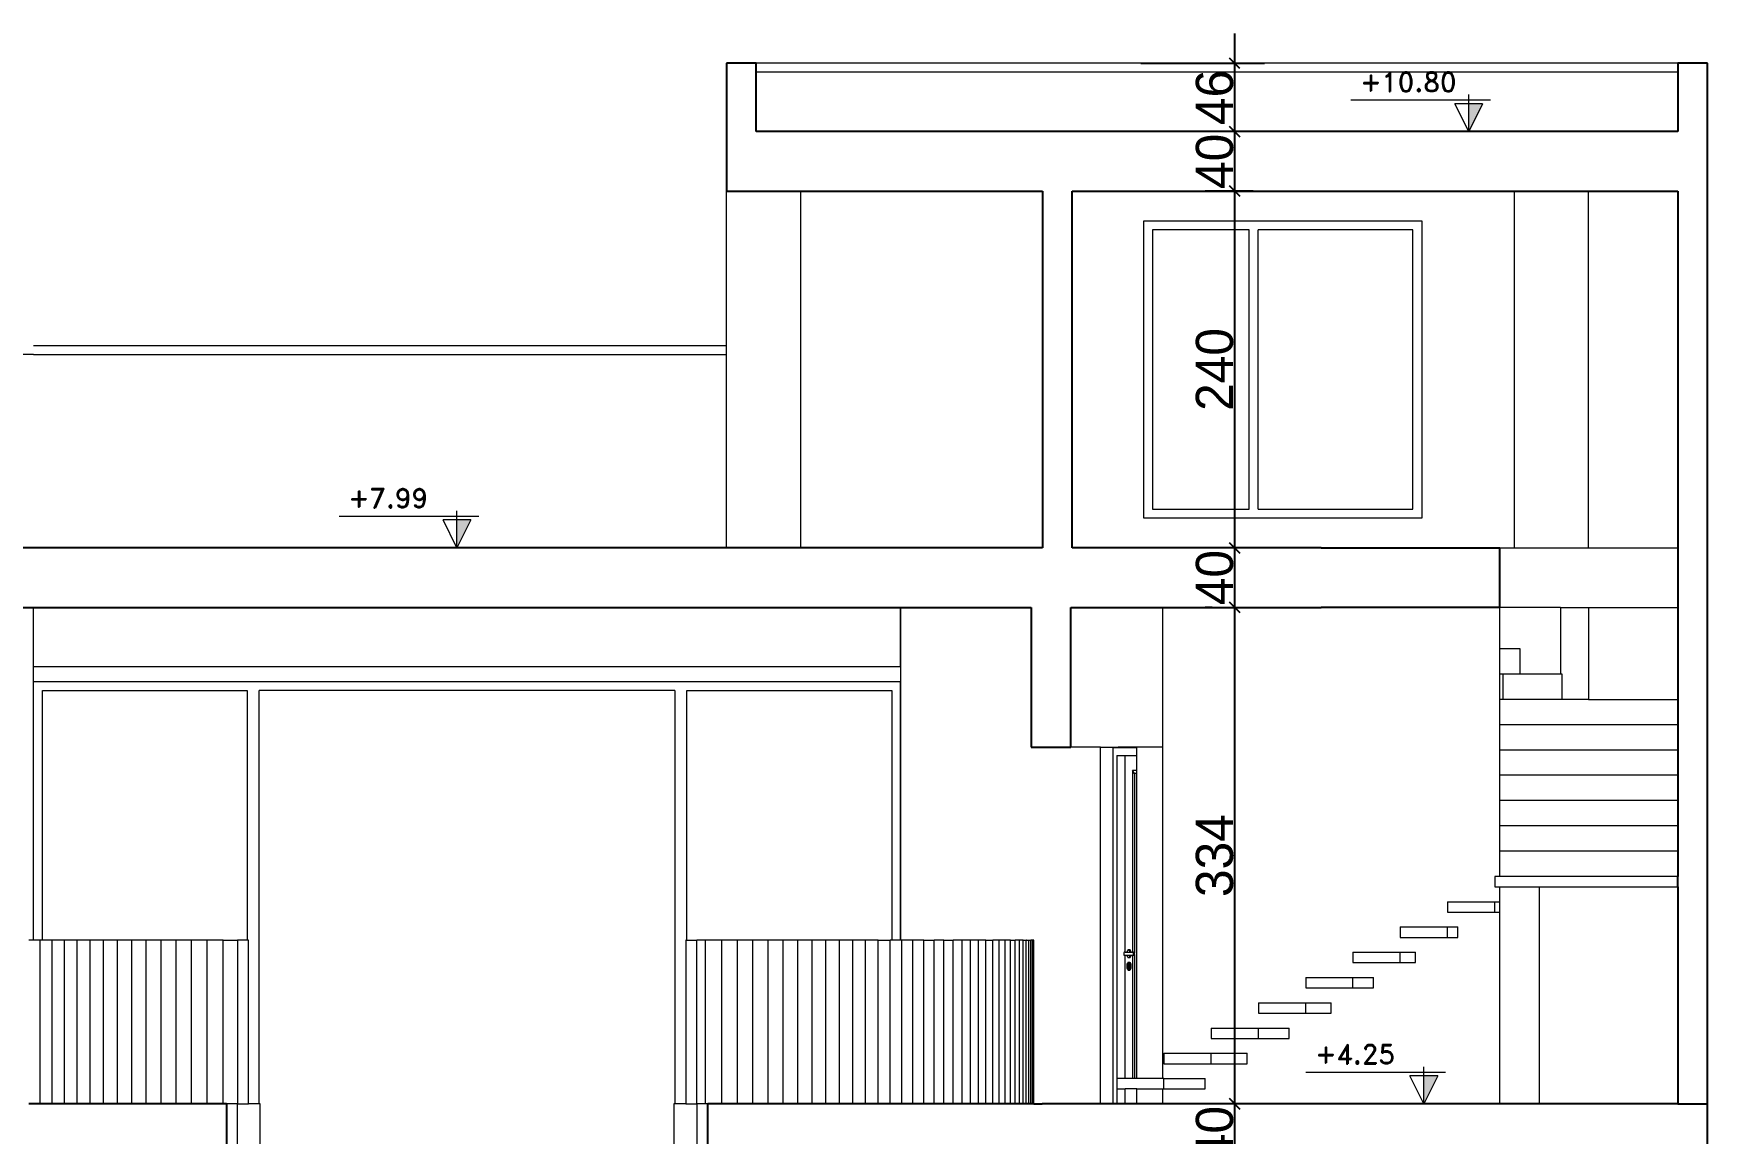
# Model space of a CAD drawing. Header units: metres. Extents: x 294 to 1101, y -498 to -355.
# Drawn here: x 620.89 to 632.15, y -484.12 to -476.72 of the extents above; entities that cross this region are included whole.
import ezdxf

# ---------------------------------------------------------------- set-up
doc = ezdxf.new("R2010")
doc.units = ezdxf.units.M
for name, color, linetype, lineweight in [('19-JARDINERIA', 80, 'Continuous', 0), ('D', 2, 'Continuous', 13), ('wall', 7, 'Continuous', 25)]:
    doc.layers.add(name, color=color, linetype=linetype, lineweight=lineweight)
doc.layers.add('SectionCutEdges', color=7, linetype='Continuous')
doc.styles.add('ROMAND', font='romand.shx', dxfattribs={"height": 0.2})
doc.dimstyles.new('DIMA', dxfattribs={"dimtxt": 0.25, "dimasz": 0.07, "dimexe": 0.2, "dimexo": 0.2, "dimgap": 0.01, "dimtad": 1, "dimdec": 0, "dimlfac": 100, "dimrnd": 1, "dimzin": 0, "dimdsep": 46, "dimtxsty": 'Standard', "dimblk1": 'OBLIQUE', "dimblk2": 'OBLIQUE', "dimsah": 1, "dimcen": 0.09, "dimdle": 0.2, "dimclrd": 1, "dimclre": 1, "dimclrt": 2, "dimadec": 0, "dimazin": 0, "dimtfac": 1, "dimtdec": 0, "dimtofl": 0, "dimtmove": 2, "dimatfit": 3, "dimldrblk": 'OBLIQUE', "dimfxl": 1, "dimtolj": 1, "dimtzin": 0, "dimarcsym": 0})

# ---------------------------------------------------------------- blocks, each defined once
blk = doc.blocks.new('_OBLIQUE')
at = {"color": 0, "linetype": 'ByBlock'}
blk.add_line((-0.5, -0.5), (0.5, 0.5), dxfattribs=at)
blk = doc.blocks.new('*D374')
at = {"layer": 'DEFPOINTS', "color": 0, "transparency": 16777216}
for p in [(628.967, -483.918), (629.205, -483.918), (629.289, -484.318)]:
    blk.add_point(p, dxfattribs=at)
at = {"layer": 'wall', "color": 1, "lineweight": -2, "transparency": 16777216}
for p, q in [((628.967, -484.518), (628.967, -483.718)), ((629.005, -483.918), (628.767, -483.918)), ((629.089, -484.318), (628.767, -484.318))]:
    blk.add_line(p, q, dxfattribs=at)
at = {"layer": 'wall', "color": 1, "lineweight": -2, "transparency": 16777216, "xscale": 0.07, "yscale": 0.07, "zscale": 0.07}
for p, rotation in [((628.967, -483.918), 90), ((628.967, -484.318), 270)]:
    blk.add_blockref('_OBLIQUE', p, dxfattribs=dict(at, rotation=rotation))
at = {"layer": 'wall', "color": 2, "transparency": 16777216, "insert": (628.832, -484.118), "char_height": 0.25, "attachment_point": 5, "rotation": 90}
blk.add_mtext('\\A1;40', dxfattribs=at)
blk = doc.blocks.new('*D375')
at = {"layer": 'DEFPOINTS', "color": 0, "transparency": 16777216}
for p in [(628.967, -480.578), (629.016, -480.578), (629.205, -483.918)]:
    blk.add_point(p, dxfattribs=at)
at = {"layer": 'wall', "color": 1, "lineweight": -2, "transparency": 16777216}
for p, q in [((628.967, -484.118), (628.967, -480.378)), ((628.816, -480.578), (628.767, -480.578)), ((629.005, -483.918), (628.767, -483.918))]:
    blk.add_line(p, q, dxfattribs=at)
at = {"layer": 'wall', "color": 1, "lineweight": -2, "transparency": 16777216, "xscale": 0.07, "yscale": 0.07, "zscale": 0.07}
for p, rotation in [((628.967, -480.578), 90), ((628.967, -483.918), 270)]:
    blk.add_blockref('_OBLIQUE', p, dxfattribs=dict(at, rotation=rotation))
at = {"layer": 'wall', "color": 2, "transparency": 16777216, "insert": (628.832, -482.248), "char_height": 0.25, "attachment_point": 5, "rotation": 90}
blk.add_mtext('\\A1;334', dxfattribs=at)
blk = doc.blocks.new('*D376')
at = {"layer": 'DEFPOINTS', "color": 0, "transparency": 16777216}
for p in [(628.967, -480.178), (629.329, -480.178), (629.016, -480.578)]:
    blk.add_point(p, dxfattribs=at)
at = {"layer": 'wall', "color": 1, "lineweight": -2, "transparency": 16777216}
for p, q in [((628.967, -480.778), (628.967, -479.978)), ((629.129, -480.178), (628.767, -480.178)), ((628.816, -480.578), (628.767, -480.578))]:
    blk.add_line(p, q, dxfattribs=at)
at = {"layer": 'wall', "color": 1, "lineweight": -2, "transparency": 16777216, "xscale": 0.07, "yscale": 0.07, "zscale": 0.07}
for p, rotation in [((628.967, -480.178), 90), ((628.967, -480.578), 270)]:
    blk.add_blockref('_OBLIQUE', p, dxfattribs=dict(at, rotation=rotation))
at = {"layer": 'wall', "color": 2, "transparency": 16777216, "insert": (628.832, -480.378), "char_height": 0.25, "attachment_point": 5, "rotation": 90}
blk.add_mtext('\\A1;40', dxfattribs=at)
blk = doc.blocks.new('*D377')
at = {"layer": 'DEFPOINTS', "color": 0, "transparency": 16777216}
for p in [(628.967, -477.778), (629.29, -477.778), (629.329, -480.178)]:
    blk.add_point(p, dxfattribs=at)
at = {"layer": 'wall', "color": 1, "lineweight": -2, "transparency": 16777216}
for p, q in [((628.967, -480.378), (628.967, -477.578)), ((629.09, -477.778), (628.767, -477.778)), ((629.129, -480.178), (628.767, -480.178))]:
    blk.add_line(p, q, dxfattribs=at)
at = {"layer": 'wall', "color": 1, "lineweight": -2, "transparency": 16777216, "xscale": 0.07, "yscale": 0.07, "zscale": 0.07}
for p, rotation in [((628.967, -477.778), 90), ((628.967, -480.178), 270)]:
    blk.add_blockref('_OBLIQUE', p, dxfattribs=dict(at, rotation=rotation))
at = {"layer": 'wall', "color": 2, "transparency": 16777216, "insert": (628.832, -478.978), "char_height": 0.25, "attachment_point": 5, "rotation": 90}
blk.add_mtext('\\A1;240', dxfattribs=at)
blk = doc.blocks.new('*D378')
at = {"layer": 'DEFPOINTS', "color": 0, "transparency": 16777216}
for p in [(628.967, -477.378), (628.967, -477.378), (629.29, -477.778)]:
    blk.add_point(p, dxfattribs=at)
at = {"layer": 'wall', "color": 1, "lineweight": -2, "transparency": 16777216}
for p, q in [((628.967, -477.978), (628.967, -477.178)), ((629.09, -477.778), (628.767, -477.778))]:
    blk.add_line(p, q, dxfattribs=at)
at = {"layer": 'wall', "color": 1, "lineweight": -2, "transparency": 16777216, "xscale": 0.07, "yscale": 0.07, "zscale": 0.07}
for p, rotation in [((628.967, -477.378), 90), ((628.967, -477.778), 270)]:
    blk.add_blockref('_OBLIQUE', p, dxfattribs=dict(at, rotation=rotation))
at = {"layer": 'wall', "color": 2, "transparency": 16777216, "insert": (628.832, -477.578), "char_height": 0.25, "attachment_point": 5, "rotation": 90}
blk.add_mtext('\\A1;40', dxfattribs=at)
blk = doc.blocks.new('*D379')
at = {"layer": 'DEFPOINTS', "color": 0, "transparency": 16777216}
for p in [(628.136, -476.918), (628.967, -476.918), (628.967, -477.378)]:
    blk.add_point(p, dxfattribs=at)
at = {"layer": 'wall', "color": 1, "lineweight": -2, "transparency": 16777216}
for p, q in [((628.967, -477.578), (628.967, -476.718)), ((628.336, -476.918), (629.167, -476.918))]:
    blk.add_line(p, q, dxfattribs=at)
at = {"layer": 'wall', "color": 1, "lineweight": -2, "transparency": 16777216, "xscale": 0.07, "yscale": 0.07, "zscale": 0.07}
for p, rotation in [((628.967, -476.918), 90), ((628.967, -477.378), 270)]:
    blk.add_blockref('_OBLIQUE', p, dxfattribs=dict(at, rotation=rotation))
at = {"layer": 'wall', "color": 2, "transparency": 16777216, "insert": (628.832, -477.148), "char_height": 0.25, "attachment_point": 5, "rotation": 90}
blk.add_mtext('\\A1;46', dxfattribs=at)

msp = doc.modelspace()

# ---------------------------------------------------------------- linework, layer by layer
for p, q in [((629.549, -480.178), (630.224, -480.178)), ((630.224, -480.178), (630.749, -480.178)), ((630.749, -480.578), (630.749, -480.178)), ((630.749, -480.578), (629.549, -480.578)), ((630.749, -480.578), (630.749, -480.578)), ((628.15, -483.918), (628.147, -483.918))]:
    msp.add_line(p, q)
at = {"layer": '19-JARDINERIA', "color": 251}
for p, q in [((631.946, -476.918), (625.749, -476.918)), ((631.946, -476.978), (625.749, -476.978)), ((625.549, -478.818), (625.549, -477.778)), ((626.049, -480.178), (626.049, -477.778)), ((630.846, -477.778), (630.846, -480.178)), ((631.346, -480.178), (631.346, -477.778)), ((628.355, -479.978), (628.355, -477.978)), ((628.355, -477.978), (630.224, -477.978)), ((629.064, -478.038), (628.415, -478.038)), ((628.415, -478.038), (628.415, -479.918)), ((629.064, -479.918), (629.064, -478.038)), ((630.164, -478.038), (629.124, -478.038)), ((629.124, -479.918), (629.124, -478.038)), ((630.164, -479.918), (630.164, -478.038)), ((630.224, -477.978), (630.224, -479.978)), ((625.549, -478.818), (620.889, -478.818)), ((625.549, -478.878), (625.549, -478.818)), ((620.889, -478.878), (620.689, -478.878)), ((620.889, -478.878), (625.549, -478.878)), ((625.549, -479.978), (625.549, -478.878)), ((625.549, -480.178), (625.549, -479.978)), ((630.224, -479.978), (628.355, -479.978)), ((628.415, -479.918), (629.064, -479.918)), ((629.124, -479.918), (630.164, -479.918)), ((630.749, -480.178), (630.846, -480.178)), ((630.846, -480.178), (631.346, -480.178)), ((631.346, -480.178), (631.946, -480.178)), ((620.889, -480.978), (620.889, -480.578)), ((626.72, -480.978), (626.72, -480.578)), ((626.721, -480.978), (626.721, -480.578)), ((628.484, -481.518), (628.484, -480.578)), ((631.157, -480.578), (630.749, -480.578)), ((630.749, -480.858), (630.749, -480.578)), ((631.157, -480.578), (631.346, -480.578)), ((631.157, -480.578), (631.157, -481.028)), ((631.346, -480.578), (631.346, -481.198)), ((631.346, -480.578), (631.946, -480.578)), ((630.886, -480.858), (630.749, -480.858)), ((630.749, -481.028), (630.749, -480.858)), ((630.886, -481.028), (630.886, -480.858)), ((626.72, -480.978), (620.889, -480.978)), ((620.889, -481.078), (620.889, -480.978)), ((626.721, -480.978), (626.72, -480.978)), ((626.721, -481.078), (626.721, -480.978)), ((620.889, -482.818), (620.889, -481.078)), ((626.72, -481.078), (620.889, -481.078)), ((626.72, -482.818), (626.72, -481.078)), ((626.72, -481.078), (626.721, -481.078)), ((626.721, -482.818), (626.721, -481.078)), ((630.772, -481.028), (630.749, -481.028)), ((630.749, -481.198), (630.749, -481.028)), ((630.772, -481.198), (630.772, -481.028)), ((630.886, -481.028), (630.772, -481.028)), ((631.157, -481.028), (630.886, -481.028)), ((631.169, -481.028), (631.157, -481.028)), ((631.169, -481.198), (631.169, -481.028)), ((620.949, -482.818), (620.949, -481.138)), ((620.949, -481.138), (622.327, -481.138)), ((622.327, -481.138), (622.327, -482.818)), ((622.407, -483.918), (622.407, -481.138)), ((625.202, -481.138), (622.407, -481.138)), ((625.202, -481.138), (625.202, -483.918)), ((625.282, -482.818), (625.282, -481.138)), ((625.282, -481.138), (626.66, -481.138)), ((626.66, -481.138), (626.66, -482.818)), ((630.772, -481.198), (630.749, -481.198)), ((630.749, -481.368), (630.749, -481.198)), ((631.169, -481.198), (630.772, -481.198)), ((631.346, -481.198), (631.169, -481.198)), ((631.346, -481.198), (631.946, -481.198)), ((631.946, -481.368), (630.749, -481.368)), ((630.749, -481.538), (630.749, -481.368)), ((627.877, -481.518), (627.865, -481.518)), ((627.972, -481.518), (627.877, -481.518)), ((628.013, -481.518), (627.972, -481.518)), ((628.064, -481.518), (628.013, -481.518)), ((628.064, -483.918), (628.064, -481.518)), ((628.064, -481.518), (628.152, -481.518)), ((628.15, -483.918), (628.15, -481.523)), ((628.152, -481.523), (628.15, -481.523)), ((628.152, -481.523), (628.152, -481.518)), ((628.152, -481.518), (628.183, -481.518)), ((628.309, -481.523), (628.152, -481.523)), ((628.309, -481.518), (628.183, -481.518)), ((628.34, -481.518), (628.309, -481.518)), ((628.309, -481.523), (628.309, -481.518)), ((628.309, -481.575), (628.309, -481.523)), ((628.484, -481.518), (628.34, -481.518)), ((628.484, -483.748), (628.484, -481.518)), ((631.946, -481.538), (630.749, -481.538)), ((630.749, -481.708), (630.749, -481.538)), ((628.174, -481.575), (628.231, -481.575)), ((628.174, -481.575), (628.174, -483.748)), ((628.231, -482.898), (628.231, -481.575)), ((628.231, -481.575), (628.309, -481.575)), ((628.309, -481.675), (628.279, -481.675)), ((628.279, -481.675), (628.279, -482.898)), ((628.293, -481.695), (628.279, -481.675)), ((628.309, -481.675), (628.309, -481.575)), ((628.309, -481.695), (628.309, -481.675)), ((628.309, -481.695), (628.293, -481.695)), ((628.293, -481.695), (628.293, -482.904)), ((628.309, -483.748), (628.309, -481.695)), ((631.946, -481.708), (630.749, -481.708)), ((630.749, -481.878), (630.749, -481.708)), ((631.946, -481.878), (630.749, -481.878)), ((630.749, -482.048), (630.749, -481.878)), ((631.946, -482.048), (630.749, -482.048)), ((630.749, -482.218), (630.749, -482.048)), ((631.946, -482.218), (630.749, -482.218)), ((630.749, -482.388), (630.749, -482.218)), ((630.749, -482.388), (630.716, -482.388)), ((630.716, -482.388), (630.716, -482.458)), ((630.716, -482.458), (630.749, -482.458)), ((631.946, -482.388), (630.749, -482.388)), ((630.749, -482.458), (631.015, -482.458)), ((630.749, -482.558), (630.749, -482.458)), ((631.015, -482.458), (631.946, -482.458)), ((631.015, -482.458), (631.015, -483.918)), ((630.398, -482.558), (630.398, -482.628)), ((630.398, -482.558), (630.716, -482.558)), ((630.716, -482.558), (630.749, -482.558)), ((630.716, -482.628), (630.716, -482.558)), ((630.749, -482.628), (630.749, -482.558)), ((630.398, -482.628), (630.716, -482.628)), ((630.716, -482.628), (630.749, -482.628)), ((630.749, -483.918), (630.749, -482.628)), ((630.08, -482.728), (630.08, -482.798)), ((630.08, -482.728), (630.398, -482.728)), ((630.08, -482.798), (630.398, -482.798)), ((630.398, -482.728), (630.466, -482.728)), ((630.398, -482.798), (630.398, -482.728)), ((630.398, -482.798), (630.466, -482.798)), ((630.466, -482.798), (630.466, -482.728)), ((620.889, -482.818), (620.857, -482.818)), ((620.934, -482.818), (620.889, -482.818)), ((620.934, -483.918), (620.934, -482.818)), ((620.949, -482.818), (620.934, -482.818)), ((621.014, -482.818), (620.949, -482.818)), ((621.014, -483.918), (621.014, -482.818)), ((621.097, -482.818), (621.014, -482.818)), ((621.097, -483.918), (621.097, -482.818)), ((621.183, -482.818), (621.097, -482.818)), ((621.183, -483.918), (621.183, -482.818)), ((621.271, -482.818), (621.183, -482.818)), ((621.271, -483.918), (621.271, -482.818)), ((621.361, -482.818), (621.271, -482.818)), ((621.361, -483.918), (621.361, -482.818)), ((621.454, -482.818), (621.361, -482.818)), ((621.454, -483.918), (621.454, -482.818)), ((621.55, -482.818), (621.454, -482.818)), ((621.55, -483.918), (621.55, -482.818)), ((621.647, -482.818), (621.55, -482.818)), ((621.647, -483.918), (621.647, -482.818)), ((621.747, -482.818), (621.647, -482.818)), ((621.747, -483.918), (621.747, -482.818)), ((621.849, -482.818), (621.747, -482.818)), ((621.849, -483.918), (621.849, -482.818)), ((621.952, -482.818), (621.849, -482.818)), ((621.952, -483.918), (621.952, -482.818)), ((622.058, -482.818), (621.952, -482.818)), ((622.058, -483.918), (622.058, -482.818)), ((622.165, -482.818), (622.058, -482.818)), ((622.165, -483.918), (622.165, -482.818)), ((622.165, -482.818), (622.26, -482.818)), ((622.26, -482.818), (622.26, -483.918)), ((622.327, -482.818), (622.26, -482.818)), ((622.336, -482.818), (622.327, -482.818)), ((622.336, -483.918), (622.336, -482.818)), ((625.275, -482.818), (625.275, -483.918)), ((625.282, -482.818), (625.275, -482.818)), ((625.282, -482.818), (625.35, -482.818)), ((625.35, -483.918), (625.35, -482.818)), ((625.409, -482.818), (625.35, -482.818)), ((625.409, -483.918), (625.409, -482.818)), ((625.517, -482.818), (625.409, -482.818)), ((625.517, -483.918), (625.517, -482.818)), ((625.623, -482.818), (625.517, -482.818)), ((625.623, -483.918), (625.623, -482.818)), ((625.727, -482.818), (625.623, -482.818)), ((625.727, -483.918), (625.727, -482.818)), ((625.83, -482.818), (625.727, -482.818)), ((625.83, -483.918), (625.83, -482.818)), ((625.93, -482.818), (625.83, -482.818)), ((625.93, -483.918), (625.93, -482.818)), ((626.029, -482.818), (625.93, -482.818)), ((626.029, -483.918), (626.029, -482.818)), ((626.125, -482.818), (626.029, -482.818)), ((626.125, -483.918), (626.125, -482.818)), ((626.218, -482.818), (626.125, -482.818)), ((626.218, -483.918), (626.218, -482.818)), ((626.31, -482.818), (626.218, -482.818)), ((626.31, -483.918), (626.31, -482.818)), ((626.399, -482.818), (626.31, -482.818)), ((626.399, -483.918), (626.399, -482.818)), ((626.485, -482.818), (626.399, -482.818)), ((626.485, -483.918), (626.485, -482.818)), ((626.569, -482.818), (626.485, -482.818)), ((626.569, -483.918), (626.569, -482.818)), ((626.569, -482.818), (626.65, -482.818)), ((626.65, -483.918), (626.65, -482.818)), ((626.66, -482.818), (626.65, -482.818)), ((626.72, -482.818), (626.66, -482.818)), ((626.721, -482.818), (626.72, -482.818)), ((626.728, -482.818), (626.721, -482.818)), ((626.728, -483.918), (626.728, -482.818)), ((626.803, -482.818), (626.728, -482.818)), ((626.803, -483.918), (626.803, -482.818)), ((626.851, -482.818), (626.803, -482.818)), ((626.876, -482.818), (626.851, -482.818)), ((626.876, -483.918), (626.876, -482.818)), ((626.876, -482.818), (626.945, -482.818)), ((626.945, -483.918), (626.945, -482.818)), ((626.979, -482.818), (626.945, -482.818)), ((627.011, -482.818), (626.979, -482.818)), ((627.011, -483.918), (627.011, -482.818)), ((627.011, -482.818), (627.074, -482.818)), ((627.074, -483.918), (627.074, -482.818)), ((627.103, -482.818), (627.074, -482.818)), ((627.134, -482.818), (627.103, -482.818)), ((627.134, -483.918), (627.134, -482.818)), ((627.191, -482.818), (627.134, -482.818)), ((627.191, -483.918), (627.191, -482.818)), ((627.224, -482.818), (627.191, -482.818)), ((627.244, -482.818), (627.224, -482.818)), ((627.244, -483.918), (627.244, -482.818)), ((627.294, -482.818), (627.244, -482.818)), ((627.294, -483.918), (627.294, -482.818)), ((627.294, -482.818), (627.34, -482.818)), ((627.34, -483.918), (627.34, -482.818)), ((627.341, -482.818), (627.34, -482.818)), ((627.383, -482.818), (627.341, -482.818)), ((627.383, -483.918), (627.383, -482.818)), ((627.423, -482.818), (627.383, -482.818)), ((627.423, -483.918), (627.423, -482.818)), ((627.456, -482.818), (627.423, -482.818)), ((627.458, -482.818), (627.456, -482.818)), ((627.458, -483.918), (627.458, -482.818)), ((627.458, -482.818), (627.491, -482.818)), ((627.491, -483.918), (627.491, -482.818)), ((627.519, -482.818), (627.491, -482.818)), ((627.519, -483.918), (627.519, -482.818)), ((627.544, -482.818), (627.519, -482.818)), ((627.544, -483.918), (627.544, -482.818)), ((627.544, -482.818), (627.565, -482.818)), ((627.565, -483.918), (627.565, -482.818)), ((627.566, -482.818), (627.565, -482.818)), ((627.566, -482.818), (627.583, -482.818)), ((627.583, -483.918), (627.583, -482.818)), ((627.583, -482.818), (627.596, -482.818)), ((627.606, -482.818), (627.596, -482.818)), ((627.596, -483.918), (627.596, -482.818)), ((627.613, -482.818), (627.606, -482.818)), ((627.606, -483.918), (627.606, -482.818)), ((627.615, -482.818), (627.613, -482.818)), ((627.613, -483.918), (627.613, -482.818)), ((627.615, -483.918), (627.615, -482.818)), ((628.221, -482.902), (628.22, -482.903)), ((628.22, -482.903), (628.22, -482.904)), ((628.22, -482.904), (628.22, -482.906)), ((628.22, -482.906), (628.22, -482.907)), ((628.22, -482.907), (628.22, -482.908)), ((628.22, -482.908), (628.22, -482.91)), ((628.22, -482.91), (628.22, -482.911)), ((628.22, -482.911), (628.22, -482.912)), ((628.22, -482.912), (628.22, -482.914)), ((628.22, -482.914), (628.221, -482.915)), ((628.222, -482.9), (628.221, -482.901)), ((628.221, -482.901), (628.221, -482.902)), ((628.221, -482.915), (628.221, -482.916)), ((628.221, -482.916), (628.222, -482.917)), ((628.222, -482.899), (628.222, -482.9)), ((628.223, -482.899), (628.222, -482.899)), ((628.222, -482.917), (628.223, -482.918)), ((628.222, -482.917), (628.222, -482.917)), ((628.223, -482.898), (628.223, -482.899)), ((628.224, -482.898), (628.223, -482.898)), ((628.223, -482.918), (628.223, -482.918)), ((628.223, -482.918), (628.224, -482.919)), ((628.224, -482.898), (628.224, -482.898)), ((628.231, -482.898), (628.224, -482.898)), ((628.224, -482.919), (628.224, -482.919)), ((628.231, -482.919), (628.224, -482.919)), ((628.231, -482.898), (628.242, -482.898)), ((628.231, -483.748), (628.231, -482.919)), ((628.242, -482.919), (628.231, -482.919)), ((628.243, -482.892), (628.242, -482.895)), ((628.242, -482.895), (628.242, -482.898)), ((628.242, -482.898), (628.263, -482.898)), ((628.242, -482.919), (628.242, -482.921)), ((628.263, -482.919), (628.242, -482.919)), ((628.244, -482.89), (628.243, -482.892)), ((628.245, -482.888), (628.244, -482.89)), ((628.247, -482.886), (628.245, -482.888)), ((628.248, -482.884), (628.247, -482.886)), ((628.249, -482.883), (628.248, -482.884)), ((628.251, -482.882), (628.249, -482.883)), ((628.253, -482.882), (628.251, -482.882)), ((628.26, -482.882), (628.253, -482.882)), ((628.254, -482.882), (628.253, -482.882)), ((628.256, -482.883), (628.254, -482.882)), ((628.258, -482.882), (628.256, -482.883)), ((628.257, -482.884), (628.256, -482.883)), ((628.258, -482.886), (628.257, -482.884)), ((628.26, -482.882), (628.258, -482.882)), ((628.26, -482.888), (628.258, -482.886)), ((628.261, -482.882), (628.26, -482.882)), ((628.261, -482.89), (628.26, -482.888)), ((628.263, -482.883), (628.261, -482.882)), ((628.262, -482.892), (628.261, -482.89)), ((628.263, -482.895), (628.262, -482.892)), ((628.263, -482.883), (628.264, -482.884)), ((628.263, -482.898), (628.263, -482.895)), ((628.263, -482.898), (628.27, -482.898)), ((628.263, -482.921), (628.263, -482.919)), ((628.27, -482.919), (628.263, -482.919)), ((628.265, -482.886), (628.264, -482.884)), ((628.267, -482.888), (628.265, -482.886)), ((628.268, -482.89), (628.267, -482.888)), ((628.269, -482.892), (628.268, -482.89)), ((628.27, -482.895), (628.269, -482.892)), ((628.27, -482.898), (628.27, -482.895)), ((628.27, -482.898), (628.279, -482.898)), ((628.27, -482.921), (628.27, -482.919)), ((628.279, -482.919), (628.27, -482.919)), ((628.279, -482.898), (628.282, -482.898)), ((628.279, -482.919), (628.279, -483.748)), ((628.282, -482.919), (628.279, -482.919)), ((628.282, -482.898), (628.289, -482.898)), ((628.283, -482.898), (628.282, -482.898)), ((628.282, -482.898), (628.282, -482.898)), ((628.282, -482.919), (628.283, -482.918)), ((628.289, -482.919), (628.282, -482.919)), ((628.282, -482.919), (628.282, -482.919)), ((628.283, -482.899), (628.283, -482.898)), ((628.284, -482.899), (628.283, -482.899)), ((628.283, -482.918), (628.284, -482.917)), ((628.283, -482.918), (628.283, -482.918)), ((628.284, -482.9), (628.284, -482.899)), ((628.285, -482.901), (628.284, -482.9)), ((628.284, -482.917), (628.285, -482.916)), ((628.284, -482.917), (628.284, -482.917)), ((628.285, -482.902), (628.285, -482.901)), ((628.286, -482.903), (628.285, -482.902)), ((628.285, -482.915), (628.286, -482.914)), ((628.285, -482.916), (628.285, -482.915)), ((628.286, -482.904), (628.286, -482.903)), ((628.286, -482.906), (628.286, -482.904)), ((628.286, -482.907), (628.286, -482.906)), ((628.286, -482.908), (628.286, -482.907)), ((628.286, -482.91), (628.286, -482.908)), ((628.286, -482.911), (628.286, -482.91)), ((628.286, -482.912), (628.286, -482.911)), ((628.286, -482.914), (628.286, -482.912)), ((628.289, -482.898), (628.289, -482.898)), ((628.29, -482.898), (628.289, -482.898)), ((628.289, -482.919), (628.29, -482.918)), ((628.289, -482.919), (628.289, -482.919)), ((628.29, -482.899), (628.29, -482.898)), ((628.291, -482.899), (628.29, -482.899)), ((628.29, -482.918), (628.291, -482.917)), ((628.29, -482.918), (628.29, -482.918)), ((628.291, -482.9), (628.291, -482.899)), ((628.292, -482.901), (628.291, -482.9)), ((628.291, -482.917), (628.292, -482.916)), ((628.291, -482.917), (628.291, -482.917)), ((628.292, -482.902), (628.292, -482.901)), ((628.293, -482.903), (628.292, -482.902)), ((628.292, -482.915), (628.293, -482.914)), ((628.292, -482.916), (628.292, -482.915)), ((628.293, -482.904), (628.293, -482.903)), ((628.293, -482.906), (628.293, -482.904)), ((628.293, -482.904), (628.293, -482.904)), ((628.293, -482.907), (628.293, -482.906)), ((628.293, -482.908), (628.293, -482.907)), ((628.293, -482.91), (628.293, -482.908)), ((628.293, -482.911), (628.293, -482.91)), ((628.293, -482.912), (628.293, -482.911)), ((628.293, -482.913), (628.293, -482.912)), ((628.293, -482.913), (628.293, -483.748)), ((628.293, -482.914), (628.293, -482.913)), ((629.762, -482.898), (629.762, -482.968)), ((629.762, -482.898), (630.08, -482.898)), ((630.08, -482.898), (630.183, -482.898)), ((630.08, -482.968), (630.08, -482.898)), ((630.183, -482.968), (630.183, -482.898)), ((628.242, -482.982), (628.241, -482.985)), ((628.241, -482.985), (628.241, -482.989)), ((628.241, -482.989), (628.241, -482.992)), ((628.241, -482.992), (628.241, -482.995)), ((628.241, -482.995), (628.241, -482.999)), ((628.241, -482.999), (628.242, -483.002)), ((628.242, -482.921), (628.243, -482.924)), ((628.243, -482.976), (628.242, -482.979)), ((628.242, -482.979), (628.242, -482.982)), ((628.242, -483.002), (628.242, -483.005)), ((628.242, -483.005), (628.243, -483.008)), ((628.243, -482.924), (628.244, -482.927)), ((628.244, -482.973), (628.243, -482.976)), ((628.243, -483.008), (628.244, -483.01)), ((628.244, -482.927), (628.245, -482.929)), ((628.245, -482.971), (628.244, -482.973)), ((628.244, -483.01), (628.245, -483.013)), ((628.245, -482.929), (628.247, -482.931)), ((628.247, -482.969), (628.245, -482.971)), ((628.245, -483.013), (628.247, -483.015)), ((628.246, -482.981), (628.246, -482.98)), ((628.246, -482.98), (628.247, -482.98)), ((628.247, -482.981), (628.246, -482.982)), ((628.246, -482.982), (628.246, -482.981)), ((628.246, -482.982), (628.246, -482.983)), ((628.246, -482.984), (628.246, -482.982)), ((628.246, -482.983), (628.246, -482.984)), ((628.246, -482.985), (628.246, -482.984)), ((628.246, -482.984), (628.247, -482.984)), ((628.246, -482.986), (628.246, -482.985)), ((628.247, -482.986), (628.246, -482.986)), ((628.246, -482.986), (628.246, -482.986)), ((628.246, -482.987), (628.246, -482.986)), ((628.246, -482.986), (628.246, -482.987)), ((628.246, -482.987), (628.247, -482.988)), ((628.246, -482.988), (628.246, -482.987)), ((628.246, -482.989), (628.246, -482.988)), ((628.247, -482.99), (628.246, -482.989)), ((628.247, -482.931), (628.248, -482.932)), ((628.248, -482.968), (628.247, -482.969)), ((628.247, -482.978), (628.248, -482.977)), ((628.247, -482.979), (628.247, -482.978)), ((628.248, -482.979), (628.247, -482.98)), ((628.247, -482.98), (628.247, -482.979)), ((628.247, -482.98), (628.247, -482.98)), ((628.247, -482.98), (628.247, -482.981)), ((628.247, -482.981), (628.247, -482.981)), ((628.247, -482.984), (628.248, -482.984)), ((628.247, -482.984), (628.247, -482.984)), ((628.247, -482.984), (628.247, -482.985)), ((628.247, -482.985), (628.247, -482.985)), ((628.247, -482.985), (628.247, -482.986)), ((628.247, -482.986), (628.248, -482.986)), ((628.247, -482.988), (628.247, -482.988)), ((628.247, -482.988), (628.247, -482.989)), ((628.247, -482.989), (628.247, -482.99)), ((628.247, -482.991), (628.247, -482.99)), ((628.247, -482.99), (628.248, -482.99)), ((628.248, -482.992), (628.247, -482.991)), ((628.247, -482.991), (628.247, -482.991)), ((628.247, -483.015), (628.248, -483.016)), ((628.248, -482.932), (628.249, -482.934)), ((628.249, -482.967), (628.248, -482.968)), ((628.248, -482.977), (628.248, -482.977)), ((628.248, -482.977), (628.249, -482.977)), ((628.249, -482.978), (628.248, -482.979)), ((628.248, -482.979), (628.248, -482.979)), ((628.248, -482.979), (628.248, -482.979)), ((628.248, -482.984), (628.248, -482.985)), ((628.248, -482.984), (628.249, -482.984)), ((628.248, -482.985), (628.248, -482.986)), ((628.248, -482.986), (628.249, -482.986)), ((628.248, -482.99), (628.248, -482.99)), ((628.248, -482.99), (628.248, -482.991)), ((628.248, -482.991), (628.249, -482.991)), ((628.248, -483.003), (628.248, -482.992)), ((628.248, -483.004), (628.248, -483.003)), ((628.248, -483.005), (628.248, -483.004)), ((628.248, -483.006), (628.248, -483.005)), ((628.248, -483.005), (628.248, -483.005)), ((628.249, -483.007), (628.248, -483.006)), ((628.248, -483.006), (628.248, -483.006)), ((628.248, -483.006), (628.248, -483.006)), ((628.248, -483.016), (628.249, -483.017)), ((628.249, -482.934), (628.251, -482.934)), ((628.251, -482.966), (628.249, -482.967)), ((628.249, -482.976), (628.25, -482.976)), ((628.249, -482.977), (628.249, -482.976)), ((628.25, -482.979), (628.249, -482.978)), ((628.25, -482.978), (628.249, -482.978)), ((628.249, -482.978), (628.249, -482.978)), ((628.249, -482.978), (628.249, -482.978)), ((628.25, -482.978), (628.249, -482.978)), ((628.249, -482.985), (628.249, -482.984)), ((628.252, -482.984), (628.249, -482.984)), ((628.249, -482.986), (628.249, -482.985)), ((628.249, -482.986), (628.252, -482.986)), ((628.249, -482.991), (628.25, -482.991)), ((628.249, -482.991), (628.249, -482.991)), ((628.25, -482.991), (628.249, -482.991)), ((628.249, -482.991), (628.25, -482.991)), ((628.249, -482.991), (628.249, -482.991)), ((628.249, -483.007), (628.249, -483.007)), ((628.249, -483.008), (628.249, -483.007)), ((628.249, -483.007), (628.249, -483.007)), ((628.249, -483.007), (628.249, -483.007)), ((628.25, -483.008), (628.249, -483.008)), ((628.249, -483.017), (628.251, -483.018)), ((628.253, -482.976), (628.25, -482.976)), ((628.25, -482.976), (628.251, -482.977)), ((628.25, -482.976), (628.25, -482.976)), ((628.25, -482.979), (628.25, -482.978)), ((628.25, -482.978), (628.25, -482.978)), ((628.25, -482.978), (628.25, -482.978)), ((628.25, -482.979), (628.25, -482.978)), ((628.251, -482.98), (628.25, -482.979)), ((628.251, -482.979), (628.25, -482.979)), ((628.25, -482.979), (628.25, -482.979)), ((628.25, -482.979), (628.25, -482.979)), ((628.25, -482.979), (628.25, -482.979)), ((628.25, -482.979), (628.25, -482.979)), ((628.25, -482.99), (628.25, -482.99)), ((628.25, -482.991), (628.251, -482.99)), ((628.25, -482.99), (628.251, -482.99)), ((628.25, -482.991), (628.25, -482.99)), ((628.25, -482.991), (628.25, -482.991)), ((628.25, -482.991), (628.25, -482.991)), ((628.25, -482.991), (628.25, -482.991)), ((628.25, -482.991), (628.25, -482.991)), ((628.25, -482.991), (628.25, -482.991)), ((628.25, -483.008), (628.25, -483.007)), ((628.25, -483.007), (628.251, -483.007)), ((628.25, -483.007), (628.25, -483.007)), ((628.25, -483.008), (628.25, -483.008)), ((628.252, -483.008), (628.25, -483.008)), ((628.251, -482.934), (628.253, -482.934)), ((628.253, -482.966), (628.251, -482.966)), ((628.251, -482.977), (628.252, -482.977)), ((628.251, -482.977), (628.252, -482.977)), ((628.251, -482.977), (628.251, -482.977)), ((628.251, -482.977), (628.251, -482.977)), ((628.251, -482.979), (628.251, -482.979)), ((628.251, -482.98), (628.251, -482.979)), ((628.251, -482.98), (628.251, -482.98)), ((628.252, -482.98), (628.251, -482.98)), ((628.251, -482.981), (628.251, -482.98)), ((628.251, -482.981), (628.251, -482.981)), ((628.252, -482.982), (628.251, -482.981)), ((628.251, -482.988), (628.252, -482.987)), ((628.251, -482.989), (628.251, -482.988)), ((628.251, -482.988), (628.251, -482.988)), ((628.251, -482.99), (628.251, -482.989)), ((628.251, -482.99), (628.252, -482.989)), ((628.251, -482.99), (628.251, -482.99)), ((628.251, -482.99), (628.251, -482.99)), ((628.251, -483.005), (628.252, -483.005)), ((628.251, -483.006), (628.251, -483.005)), ((628.251, -483.006), (628.251, -483.006)), ((628.251, -483.007), (628.251, -483.006)), ((628.251, -483.006), (628.251, -483.006)), ((628.251, -483.007), (628.251, -483.006)), ((628.251, -483.006), (628.251, -483.006)), ((628.251, -483.006), (628.251, -483.006)), ((628.252, -483.007), (628.251, -483.007)), ((628.251, -483.007), (628.251, -483.007)), ((628.251, -483.018), (628.253, -483.018)), ((628.252, -482.977), (628.252, -482.976)), ((628.252, -482.977), (628.252, -482.978)), ((628.252, -482.978), (628.252, -482.979)), ((628.252, -482.979), (628.253, -482.98)), ((628.252, -482.981), (628.252, -482.98)), ((628.252, -482.981), (628.252, -482.981)), ((628.252, -482.982), (628.252, -482.981)), ((628.252, -482.983), (628.252, -482.982)), ((628.252, -482.983), (628.252, -482.982)), ((628.253, -482.984), (628.252, -482.983)), ((628.252, -482.984), (628.252, -482.983)), ((628.252, -482.984), (628.252, -482.986)), ((628.253, -482.984), (628.252, -482.984)), ((628.252, -482.984), (628.252, -482.984)), ((628.252, -482.986), (628.253, -482.986)), ((628.253, -482.986), (628.252, -482.986)), ((628.252, -482.986), (628.252, -482.986)), ((628.252, -482.987), (628.252, -482.986)), ((628.252, -482.987), (628.252, -482.986)), ((628.252, -482.986), (628.252, -482.986)), ((628.252, -482.988), (628.252, -482.987)), ((628.252, -482.989), (628.252, -482.988)), ((628.252, -482.988), (628.252, -482.988)), ((628.253, -482.99), (628.252, -482.991)), ((628.252, -482.991), (628.252, -482.991)), ((628.252, -482.991), (628.252, -482.992)), ((628.252, -483.003), (628.252, -482.992)), ((628.254, -482.992), (628.252, -482.992)), ((628.252, -483.004), (628.252, -483.003)), ((628.252, -483.005), (628.252, -483.004)), ((628.252, -483.008), (628.252, -483.007)), ((628.252, -483.007), (628.252, -483.007)), ((628.253, -483.008), (628.252, -483.008)), ((628.253, -482.934), (628.254, -482.934)), ((628.26, -482.934), (628.253, -482.934)), ((628.254, -482.966), (628.253, -482.966)), ((628.26, -482.966), (628.253, -482.966)), ((628.253, -482.976), (628.253, -482.976)), ((628.253, -482.976), (628.254, -482.977)), ((628.253, -482.98), (628.253, -482.981)), ((628.253, -482.98), (628.253, -482.98)), ((628.253, -482.981), (628.253, -482.982)), ((628.253, -482.982), (628.253, -482.984)), ((628.253, -482.984), (628.254, -482.985)), ((628.253, -482.985), (628.253, -482.984)), ((628.253, -482.984), (628.253, -482.984)), ((628.254, -482.985), (628.253, -482.986)), ((628.253, -482.986), (628.253, -482.985)), ((628.253, -482.985), (628.253, -482.985)), ((628.253, -482.986), (628.253, -482.987)), ((628.253, -482.987), (628.253, -482.988)), ((628.253, -482.988), (628.253, -482.989)), ((628.253, -482.989), (628.253, -482.99)), ((628.253, -483.008), (628.253, -483.007)), ((628.253, -483.007), (628.253, -483.007)), ((628.253, -483.007), (628.253, -483.007)), ((628.253, -483.007), (628.254, -483.007)), ((628.253, -483.008), (628.253, -483.008)), ((628.253, -483.018), (628.254, -483.018)), ((628.26, -483.018), (628.253, -483.018)), ((628.254, -482.934), (628.256, -482.934)), ((628.256, -482.967), (628.254, -482.966)), ((628.254, -482.977), (628.254, -482.977)), ((628.254, -482.977), (628.254, -482.977)), ((628.254, -482.977), (628.255, -482.978)), ((628.255, -482.991), (628.254, -482.992)), ((628.254, -483.003), (628.254, -482.992)), ((628.254, -483.004), (628.254, -483.003)), ((628.254, -483.005), (628.254, -483.004)), ((628.254, -483.005), (628.254, -483.005)), ((628.254, -483.006), (628.254, -483.005)), ((628.254, -483.007), (628.254, -483.006)), ((628.254, -483.006), (628.254, -483.006)), ((628.254, -483.006), (628.254, -483.006)), ((628.254, -483.018), (628.256, -483.017)), ((628.255, -482.978), (628.255, -482.979)), ((628.255, -482.979), (628.256, -482.98)), ((628.256, -482.99), (628.255, -482.991)), ((628.255, -482.991), (628.255, -482.991)), ((628.256, -482.933), (628.257, -482.932)), ((628.256, -482.933), (628.256, -482.934)), ((628.256, -482.934), (628.256, -482.933)), ((628.256, -482.934), (628.258, -482.934)), ((628.256, -482.967), (628.256, -482.967)), ((628.257, -482.968), (628.256, -482.967)), ((628.256, -482.967), (628.256, -482.967)), ((628.256, -482.98), (628.256, -482.981)), ((628.256, -482.98), (628.256, -482.98)), ((628.256, -482.981), (628.256, -482.982)), ((628.256, -482.982), (628.256, -482.984)), ((628.256, -482.984), (628.256, -482.985)), ((628.256, -482.985), (628.256, -482.986)), ((628.256, -482.986), (628.256, -482.987)), ((628.256, -482.987), (628.256, -482.988)), ((628.256, -482.988), (628.256, -482.989)), ((628.256, -482.989), (628.256, -482.99)), ((628.256, -483.017), (628.257, -483.016)), ((628.256, -483.017), (628.258, -483.018)), ((628.257, -482.932), (628.258, -482.931)), ((628.258, -482.969), (628.257, -482.968)), ((628.257, -483.016), (628.258, -483.015)), ((628.258, -482.931), (628.26, -482.929)), ((628.26, -482.966), (628.258, -482.966)), ((628.26, -482.971), (628.258, -482.969)), ((628.258, -483.015), (628.26, -483.013)), ((628.258, -483.018), (628.26, -483.018)), ((628.26, -482.929), (628.261, -482.927)), ((628.26, -482.934), (628.261, -482.934)), ((628.261, -482.966), (628.26, -482.966)), ((628.261, -482.973), (628.26, -482.971)), ((628.26, -483.013), (628.261, -483.01)), ((628.26, -483.018), (628.261, -483.018)), ((628.261, -482.927), (628.262, -482.924)), ((628.261, -482.934), (628.263, -482.934)), ((628.261, -482.966), (628.263, -482.967)), ((628.262, -482.976), (628.261, -482.973)), ((628.261, -483.01), (628.262, -483.008)), ((628.261, -483.018), (628.263, -483.017)), ((628.262, -482.924), (628.263, -482.921)), ((628.263, -482.979), (628.262, -482.976)), ((628.262, -483.008), (628.263, -483.005)), ((628.263, -482.934), (628.264, -482.932)), ((628.264, -482.968), (628.263, -482.967)), ((628.264, -482.982), (628.263, -482.979)), ((628.263, -483.005), (628.264, -483.002)), ((628.263, -483.017), (628.264, -483.016)), ((628.264, -482.932), (628.265, -482.931)), ((628.265, -482.969), (628.264, -482.968)), ((628.264, -482.985), (628.264, -482.982)), ((628.264, -482.989), (628.264, -482.985)), ((628.264, -482.992), (628.264, -482.989)), ((628.264, -482.995), (628.264, -482.992)), ((628.264, -482.999), (628.264, -482.995)), ((628.264, -483.002), (628.264, -482.999)), ((628.264, -483.016), (628.265, -483.015)), ((628.265, -482.931), (628.267, -482.929)), ((628.267, -482.971), (628.265, -482.969)), ((628.265, -483.015), (628.267, -483.013)), ((628.267, -482.929), (628.268, -482.927)), ((628.268, -482.973), (628.267, -482.971)), ((628.267, -483.013), (628.268, -483.01)), ((628.268, -482.927), (628.269, -482.924)), ((628.269, -482.976), (628.268, -482.973)), ((628.268, -483.01), (628.269, -483.008)), ((628.269, -482.924), (628.27, -482.921)), ((628.27, -482.979), (628.269, -482.976)), ((628.269, -483.008), (628.27, -483.005)), ((628.271, -482.982), (628.27, -482.979)), ((628.27, -483.005), (628.271, -483.002)), ((628.271, -482.985), (628.271, -482.982)), ((628.271, -482.989), (628.271, -482.985)), ((628.271, -482.992), (628.271, -482.989)), ((628.271, -482.995), (628.271, -482.992)), ((628.271, -482.999), (628.271, -482.995)), ((628.271, -483.002), (628.271, -482.999)), ((629.762, -482.968), (630.08, -482.968)), ((630.08, -482.968), (630.183, -482.968)), ((629.444, -483.068), (629.444, -483.138)), ((629.444, -483.068), (629.762, -483.068)), ((629.444, -483.138), (629.762, -483.138)), ((629.762, -483.068), (629.899, -483.068)), ((629.762, -483.138), (629.762, -483.068)), ((629.762, -483.138), (629.899, -483.138)), ((629.899, -483.138), (629.899, -483.068)), ((629.126, -483.238), (629.126, -483.308)), ((629.126, -483.238), (629.444, -483.238)), ((629.444, -483.238), (629.616, -483.238)), ((629.444, -483.308), (629.444, -483.238)), ((629.616, -483.308), (629.616, -483.238)), ((629.126, -483.308), (629.444, -483.308)), ((629.444, -483.308), (629.616, -483.308)), ((628.808, -483.408), (628.808, -483.478)), ((628.808, -483.408), (629.126, -483.408)), ((628.808, -483.478), (629.126, -483.478)), ((629.126, -483.408), (629.333, -483.408)), ((629.126, -483.478), (629.126, -483.408)), ((629.126, -483.478), (629.333, -483.478)), ((629.333, -483.478), (629.333, -483.408)), ((628.491, -483.578), (628.491, -483.648)), ((628.491, -483.578), (628.808, -483.578)), ((628.808, -483.578), (629.05, -483.578)), ((628.808, -483.648), (628.808, -483.578)), ((629.05, -483.648), (629.05, -483.578)), ((628.491, -483.648), (628.808, -483.648)), ((628.808, -483.648), (629.05, -483.648)), ((628.173, -483.748), (628.173, -483.818)), ((628.174, -483.748), (628.173, -483.748)), ((628.173, -483.818), (628.174, -483.818)), ((628.231, -483.748), (628.174, -483.748)), ((628.174, -483.818), (628.174, -483.918)), ((628.174, -483.818), (628.231, -483.818)), ((628.279, -483.748), (628.231, -483.748)), ((628.231, -483.918), (628.231, -483.818)), ((628.309, -483.818), (628.231, -483.818)), ((628.293, -483.748), (628.279, -483.748)), ((628.309, -483.748), (628.293, -483.748)), ((628.484, -483.748), (628.309, -483.748)), ((628.309, -483.918), (628.309, -483.818)), ((628.309, -483.818), (628.484, -483.818)), ((628.491, -483.748), (628.484, -483.748)), ((628.484, -483.918), (628.484, -483.818)), ((628.484, -483.818), (628.491, -483.818)), ((628.491, -483.748), (628.767, -483.748)), ((628.491, -483.818), (628.491, -483.748)), ((628.491, -483.818), (628.767, -483.818)), ((628.767, -483.818), (628.767, -483.748)), ((622.26, -483.918), (622.188, -483.918)), ((622.26, -484.317), (622.26, -483.918)), ((622.26, -483.918), (622.336, -483.918)), ((622.407, -483.918), (622.336, -483.918)), ((622.414, -483.918), (622.407, -483.918)), ((622.414, -484.317), (622.414, -483.918)), ((625.195, -483.918), (625.195, -484.317)), ((625.202, -483.918), (625.195, -483.918)), ((625.275, -483.918), (625.202, -483.918)), ((625.275, -483.918), (625.35, -483.918)), ((625.409, -483.918), (625.35, -483.918)), ((625.35, -483.918), (625.35, -484.317)), ((625.423, -483.918), (625.409, -483.918))]:
    msp.add_line(p, q, dxfattribs=at)
at = {"layer": 'D'}
for p, q in [((630.687, -477.166), (629.748, -477.166)), ((630.687, -477.166), (629.748, -477.166)), ((630.54, -477.378), (630.54, -477.129)), ((630.54, -477.378), (630.54, -477.129)), ((630.634, -477.19), (630.447, -477.19)), ((630.54, -477.378), (630.447, -477.19)), ((630.634, -477.19), (630.447, -477.19)), ((630.54, -477.378), (630.447, -477.19)), ((630.634, -477.19), (630.54, -477.378)), ((630.634, -477.19), (630.54, -477.378)), ((623.883, -479.966), (622.944, -479.966)), ((623.883, -479.966), (622.944, -479.966)), ((623.83, -479.99), (623.643, -479.99)), ((623.737, -480.178), (623.643, -479.99)), ((623.83, -479.99), (623.643, -479.99)), ((623.737, -480.178), (623.643, -479.99)), ((623.737, -480.178), (623.737, -479.929)), ((623.737, -480.178), (623.737, -479.929)), ((623.83, -479.99), (623.737, -480.178)), ((623.83, -479.99), (623.737, -480.178)), ((630.385, -483.706), (629.446, -483.706)), ((630.385, -483.706), (629.446, -483.706)), ((630.238, -483.918), (630.238, -483.669)), ((630.238, -483.918), (630.238, -483.669)), ((630.332, -483.73), (630.144, -483.73)), ((630.238, -483.918), (630.144, -483.73)), ((630.332, -483.73), (630.144, -483.73)), ((630.238, -483.918), (630.144, -483.73)), ((630.332, -483.73), (630.238, -483.918)), ((630.332, -483.73), (630.238, -483.918))]:
    msp.add_line(p, q, dxfattribs=at)
for points in [[(630.634, -477.19), (630.54, -477.19), (630.54, -477.378)], [(630.634, -477.19), (630.54, -477.19), (630.54, -477.378)], [(623.83, -479.99), (623.737, -479.99), (623.737, -480.178)], [(623.83, -479.99), (623.737, -479.99), (623.737, -480.178)], [(630.332, -483.73), (630.238, -483.73), (630.238, -483.918)], [(630.332, -483.73), (630.238, -483.73), (630.238, -483.918)]]:
    msp.add_solid(points, dxfattribs=at)
at = {"layer": 'SectionCutEdges'}
for p, q in [((625.749, -476.918), (625.549, -476.918)), ((625.549, -476.918), (625.549, -476.978)), ((625.749, -476.978), (625.749, -476.918)), ((631.946, -476.918), (631.946, -476.978)), ((632.146, -476.918), (631.946, -476.918)), ((632.146, -476.978), (632.146, -476.918)), ((625.549, -476.978), (625.549, -477.378)), ((625.749, -477.378), (625.749, -476.978)), ((631.946, -476.978), (631.946, -477.378)), ((632.146, -477.378), (632.146, -476.978)), ((625.549, -477.378), (625.549, -477.778)), ((631.946, -477.378), (625.749, -477.378)), ((632.146, -477.778), (632.146, -477.378)), ((625.549, -477.778), (626.049, -477.778)), ((626.049, -477.778), (627.674, -477.778)), ((627.674, -477.778), (627.674, -480.178)), ((627.874, -480.178), (627.874, -477.778)), ((627.874, -477.778), (628.355, -477.778)), ((628.355, -477.778), (630.224, -477.778)), ((630.224, -477.778), (630.846, -477.778)), ((630.846, -477.778), (631.346, -477.778)), ((631.346, -477.778), (631.946, -477.778)), ((631.946, -477.778), (631.946, -480.178)), ((632.146, -480.178), (632.146, -477.778)), ((620.889, -480.178), (620.689, -480.178)), ((625.549, -480.178), (620.889, -480.178)), ((626.049, -480.178), (625.549, -480.178)), ((627.674, -480.178), (626.049, -480.178)), ((628.355, -480.178), (627.874, -480.178)), ((629.549, -480.178), (628.355, -480.178)), ((631.946, -480.178), (631.946, -480.578)), ((632.146, -480.578), (632.146, -480.178)), ((620.759, -480.578), (620.889, -480.578)), ((620.889, -480.578), (626.72, -480.578)), ((626.72, -480.578), (626.721, -480.578)), ((626.721, -480.578), (626.851, -480.578)), ((626.851, -480.578), (626.979, -480.578)), ((626.979, -480.578), (627.103, -480.578)), ((627.103, -480.578), (627.224, -480.578)), ((627.224, -480.578), (627.341, -480.578)), ((627.341, -480.578), (627.456, -480.578)), ((627.456, -480.578), (627.566, -480.578)), ((627.566, -480.578), (627.597, -480.578)), ((627.597, -480.578), (627.597, -481.518)), ((627.865, -481.518), (627.865, -480.578)), ((627.865, -480.578), (628.013, -480.578)), ((628.013, -480.578), (628.183, -480.578)), ((628.183, -480.578), (628.34, -480.578)), ((628.34, -480.578), (628.484, -480.578)), ((628.484, -480.578), (629.549, -480.578)), ((631.946, -480.578), (631.946, -481.198)), ((632.146, -483.918), (632.146, -480.578)), ((631.946, -481.198), (631.946, -481.368)), ((631.946, -481.368), (631.946, -481.538)), ((627.597, -481.518), (627.673, -481.518)), ((627.673, -481.518), (627.777, -481.518)), ((627.777, -481.518), (627.865, -481.518)), ((631.946, -481.538), (631.946, -481.708)), ((631.946, -481.708), (631.946, -481.878)), ((631.946, -481.878), (631.946, -482.048)), ((631.946, -482.048), (631.946, -482.218)), ((631.946, -482.218), (631.946, -482.388)), ((631.946, -482.458), (631.946, -482.388)), ((631.946, -482.458), (631.946, -483.918)), ((620.934, -483.918), (620.857, -483.918)), ((621.014, -483.918), (620.934, -483.918)), ((621.097, -483.918), (621.014, -483.918)), ((621.183, -483.918), (621.097, -483.918)), ((621.271, -483.918), (621.183, -483.918)), ((621.361, -483.918), (621.271, -483.918)), ((621.454, -483.918), (621.361, -483.918)), ((621.55, -483.918), (621.454, -483.918)), ((621.647, -483.918), (621.55, -483.918)), ((621.747, -483.918), (621.647, -483.918)), ((621.849, -483.918), (621.747, -483.918)), ((621.952, -483.918), (621.849, -483.918)), ((622.058, -483.918), (621.952, -483.918)), ((622.165, -483.918), (622.058, -483.918)), ((622.188, -483.918), (622.165, -483.918)), ((622.188, -483.918), (622.188, -484.317)), ((625.423, -484.317), (625.423, -483.918)), ((625.517, -483.918), (625.423, -483.918)), ((625.623, -483.918), (625.517, -483.918)), ((625.727, -483.918), (625.623, -483.918)), ((625.83, -483.918), (625.727, -483.918)), ((625.93, -483.918), (625.83, -483.918)), ((626.029, -483.918), (625.93, -483.918)), ((626.125, -483.918), (626.029, -483.918)), ((626.218, -483.918), (626.125, -483.918)), ((626.31, -483.918), (626.218, -483.918)), ((626.399, -483.918), (626.31, -483.918)), ((626.485, -483.918), (626.399, -483.918)), ((626.569, -483.918), (626.485, -483.918)), ((626.65, -483.918), (626.569, -483.918)), ((626.728, -483.918), (626.65, -483.918)), ((626.803, -483.918), (626.728, -483.918)), ((626.876, -483.918), (626.803, -483.918)), ((626.945, -483.918), (626.876, -483.918)), ((627.011, -483.918), (626.945, -483.918)), ((627.074, -483.918), (627.011, -483.918)), ((627.134, -483.918), (627.074, -483.918)), ((627.191, -483.918), (627.134, -483.918)), ((627.244, -483.918), (627.191, -483.918)), ((627.294, -483.918), (627.244, -483.918)), ((627.34, -483.918), (627.294, -483.918)), ((627.383, -483.918), (627.34, -483.918)), ((627.423, -483.918), (627.383, -483.918)), ((627.458, -483.918), (627.423, -483.918)), ((627.491, -483.918), (627.458, -483.918)), ((627.519, -483.918), (627.491, -483.918)), ((627.544, -483.918), (627.519, -483.918)), ((627.565, -483.918), (627.544, -483.918)), ((627.583, -483.918), (627.565, -483.918)), ((627.596, -483.918), (627.583, -483.918)), ((627.606, -483.918), (627.596, -483.918)), ((627.613, -483.918), (627.606, -483.918)), ((627.615, -483.918), (627.613, -483.918)), ((627.615, -483.918), (627.673, -483.918)), ((627.777, -483.918), (627.673, -483.918)), ((627.877, -483.918), (627.777, -483.918)), ((627.972, -483.918), (627.877, -483.918)), ((628.064, -483.918), (627.972, -483.918)), ((628.15, -483.918), (628.064, -483.918)), ((628.174, -483.918), (628.15, -483.918)), ((628.231, -483.918), (628.174, -483.918)), ((628.309, -483.918), (628.231, -483.918)), ((628.484, -483.918), (628.309, -483.918)), ((630.749, -483.918), (628.484, -483.918)), ((631.015, -483.918), (630.749, -483.918)), ((631.946, -483.918), (631.015, -483.918)), ((631.946, -483.918), (632.146, -483.918)), ((632.146, -484.317), (632.146, -483.918))]:
    msp.add_line(p, q, dxfattribs=at)

# ---------------------------------------------------------------- texts
at = {"layer": 'D', "style": 'ROMAND'}
for s, p in [('+10.80', (629.812, -477.109)), ('+7.99', (623.008, -479.909)), ('+4.25', (629.51, -483.649))]:
    msp.add_text(s, height=0.13, dxfattribs=at).set_placement(p)

# ---------------------------------------------------------------- dimensions: what is measured, and where the dimension line sits
at = {"layer": 'wall'}
for base, p1, p2, picture, middle in [((628.967, -476.918), (628.967, -477.378), (628.136, -476.918), '*D379', (628.832, -477.148)), ((628.967, -477.378), (629.29, -477.778), (628.967, -477.378), '*D378', (628.832, -477.578)), ((628.967, -477.778), (629.329, -480.178), (629.29, -477.778), '*D377', (628.832, -478.978)), ((628.967, -480.178), (629.016, -480.578), (629.329, -480.178), '*D376', (628.832, -480.378)), ((628.967, -480.578), (629.205, -483.918), (629.016, -480.578), '*D375', (628.832, -482.248)), ((628.967, -483.918), (629.289, -484.318), (629.205, -483.918), '*D374', (628.832, -484.118))]:
    dim = msp.add_linear_dim(base=base, p1=p1, p2=p2, angle=90, dimstyle='DIMA', dxfattribs=at)
    dim.commit()
    dim.dimension.update_dxf_attribs({"geometry": picture, "text_midpoint": middle})

doc.saveas('drawing.dxf')
